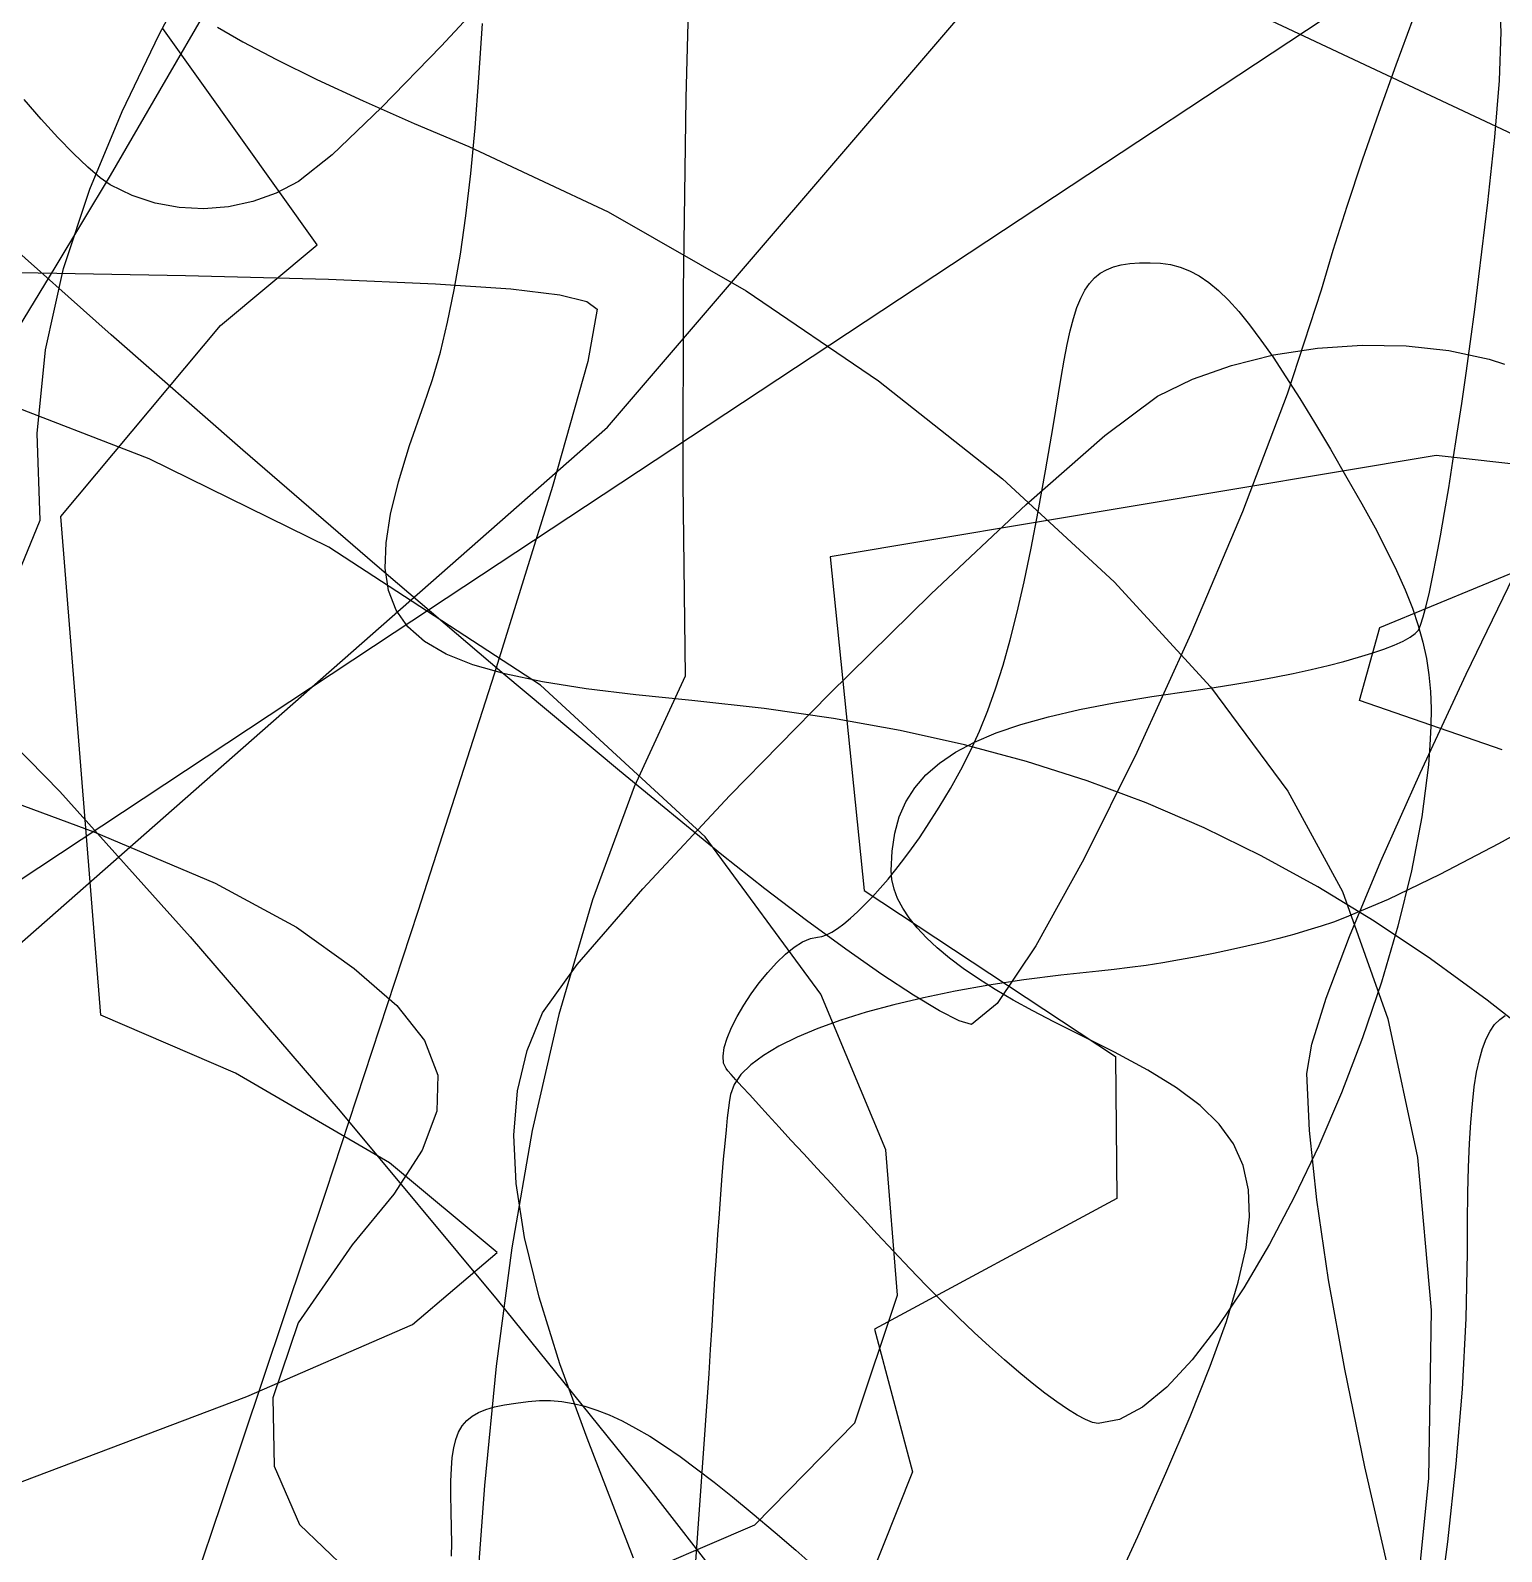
# Model space of a CAD drawing. Extents: x -75 to 75, y -75 to 75.
# Drawn here: x 42.37 to 56.74, y -26.69 to -11.84 of the extents above; entities that cross this region are included whole.
import ezdxf

# ---------------------------------------------------------------- set-up
doc = ezdxf.new("R2010")
doc.units = 0
for name, color, linetype in [('butterfly', 7, 'CONTINUOUS'), ('crown', 7, 'CONTINUOUS'), ('darth', 7, 'CONTINUOUS'), ('heart', 7, 'CONTINUOUS'), ('hellokitty', 7, 'CONTINUOUS'), ('ironman', 7, 'CONTINUOUS'), ('jackskellington', 7, 'CONTINUOUS'), ('mushroom', 7, 'CONTINUOUS'), ('nes', 7, 'CONTINUOUS'), ('stormtrooper', 7, 'CONTINUOUS'), ('thundercats', 7, 'CONTINUOUS'), ('wolf', 7, 'CONTINUOUS')]:
    doc.layers.add(name, color=color, linetype=linetype)

msp = doc.modelspace()

# ---------------------------------------------------------------- linework, layer by layer
at = {"layer": 'butterfly', "color": 7}
for p, q in [((44.19488, -11.802753), (44.442911, -11.948355)), ((44.442911, -11.948355), (44.769919, -12.120965)), ((44.769919, -12.120965), (45.164956, -12.315029)), ((45.164956, -12.315029), (45.617074, -12.524988)), ((45.617074, -12.524988), (46.115326, -12.74528)), ((46.115326, -12.74528), (46.648759, -12.970346)), ((46.648759, -12.970346), (48.011407, -13.607979)), ((48.011407, -13.607979), (49.356803, -14.38067)), ((49.356803, -14.38067), (50.651297, -15.259719)), ((50.651297, -15.259719), (51.86124, -16.216449)), ((43.528773, -16.022185), (41.710226, -15.318813)), ((45.28334, -16.882976), (43.528773, -16.022185)), ((51.86124, -16.216449), (52.952989, -17.222168)), ((47.348702, -18.230652), (45.28334, -16.882976)), ((52.952989, -17.222168), (53.892896, -18.24819)), ((48.956496, -19.712525), (47.348702, -18.230652)), ((53.892896, -18.24819), (54.64731, -19.265821)), ((41.506431, -19.117527), (42.986079, -19.662851)), ((54.64731, -19.265821), (55.182587, -20.246377)), ((42.986079, -19.662851), (44.170755, -20.165105)), ((50.087014, -21.251401), (48.956496, -19.712525)), ((44.170755, -20.165105), (44.967491, -20.594803)), ((55.182587, -20.246377), (55.625458, -21.489774)), ((44.967491, -20.594803), (45.530956, -20.997616)), ((45.530956, -20.997616), (45.946675, -21.361239)), ((45.946675, -21.361239), (46.217699, -21.70314)), ((50.720554, -22.770078), (50.087014, -21.251401)), ((55.625458, -21.489774), (55.913884, -22.845835)), ((46.217699, -21.70314), (46.347075, -22.040794)), ((46.347075, -22.040794), (46.337847, -22.39168)), ((46.337847, -22.39168), (46.193078, -22.773273)), ((46.193078, -22.773273), (45.915814, -23.203044)), ((50.837417, -24.191361), (50.720554, -22.770078)), ((55.913884, -22.845835), (56.046599, -24.335842)), ((45.915814, -23.203044), (45.509101, -23.698477)), ((45.509101, -23.698477), (44.98178, -24.460841)), ((50.417897, -25.438055), (50.837417, -24.191361)), ((56.046599, -24.335842), (56.022299, -25.981067)), ((44.98178, -24.460841), (44.735866, -25.192042)), ((44.735866, -25.192042), (44.748509, -25.859478)), ((49.442283, -26.432959), (50.417897, -25.438055)), ((44.748509, -25.859478), (44.996887, -26.430537)), ((56.022299, -25.981067), (55.839772, -27.802795)), ((44.996887, -26.430537), (45.458154, -26.872613)), ((47.890876, -27.098876), (49.442283, -26.432959))]:
    msp.add_line(p, q, dxfattribs=at)
at = {"layer": 'crown', "color": 7}
for p, q in [((42.084794, -14.196029), (43.881342, -14.228183)), ((43.881342, -14.228183), (45.278528, -14.266113)), ((45.278528, -14.266113), (46.322841, -14.310275)), ((46.322841, -14.310275), (47.06079, -14.361126)), ((47.06079, -14.361126), (47.53886, -14.41912)), ((47.53886, -14.41912), (47.803554, -14.484714)), ((47.803554, -14.484714), (47.90136, -14.558363)), ((47.90136, -14.558363), (47.810872, -15.07065)), ((47.810872, -15.07065), (47.466067, -16.289339)), ((47.466067, -16.289339), (46.901512, -18.113906)), ((46.901512, -18.113906), (46.15178, -20.443822)), ((46.15178, -20.443822), (45.251432, -23.178553)), ((45.251432, -23.178553), (44.235037, -26.217578)), ((44.235037, -26.217578), (43.137159, -29.460359))]:
    msp.add_line(p, q, dxfattribs=at)
at = {"layer": 'darth', "color": 7}
for p, q in [((55.869177, -11.726901), (55.702829, -12.17422)), ((55.702829, -12.17422), (55.536651, -12.637742)), ((55.536651, -12.637742), (55.375604, -13.10338)), ((55.375604, -13.10338), (55.224649, -13.55705)), ((55.224649, -13.55705), (55.08875, -13.984656)), ((43.156437, -14.808282), (41.923662, -13.713042)), ((55.08875, -13.984656), (54.972867, -14.372116)), ((54.972867, -14.372116), (54.641174, -15.390436)), ((44.442002, -15.934684), (43.156437, -14.808282)), ((54.641174, -15.390436), (54.204726, -16.537037)), ((45.730758, -17.049075), (44.442002, -15.934684)), ((54.204726, -16.537037), (53.702308, -17.730419)), ((46.973115, -18.108289), (45.730758, -17.049075)), ((56.390342, -18.125595), (56.90336, -17.063633)), ((53.702308, -17.730419), (53.172704, -18.889097)), ((48.11947, -19.069149), (46.973115, -18.108289)), ((55.939952, -19.0927), (56.390342, -18.125595)), ((41.692923, -18.289707), (42.653814, -19.27142)), ((53.172704, -18.889097), (52.6547, -19.931572)), ((49.120227, -19.888485), (48.11947, -19.069149)), ((55.558128, -19.951198), (55.939952, -19.0927)), ((42.653814, -19.27142), (43.927604, -20.689316)), ((49.540219, -20.220579), (49.120227, -19.888485)), ((52.6547, -19.931572), (52.187083, -20.776353)), ((55.250814, -20.687346), (55.558128, -19.951198)), ((49.947291, -20.53062), (49.540219, -20.220579)), ((50.331429, -20.811806), (49.947291, -20.53062)), ((43.927604, -20.689316), (45.391999, -22.394198)), ((52.187083, -20.776353), (51.808637, -21.341946)), ((55.023949, -21.287399), (55.250814, -20.687346)), ((50.682635, -21.057337), (50.331429, -20.811806)), ((50.990909, -21.260412), (50.682635, -21.057337)), ((51.246253, -21.414224), (50.990909, -21.260412)), ((51.808637, -21.341946), (51.558148, -21.54686)), ((54.883473, -21.737611), (55.023949, -21.287399)), ((51.438663, -21.511974), (51.246253, -21.414224)), ((51.558148, -21.54686), (51.438663, -21.511974)), ((54.835329, -22.02423), (54.883473, -21.737611)), ((54.859572, -22.582849), (54.835329, -22.02423)), ((45.391999, -22.394198), (46.924711, -24.236875)), ((54.930658, -23.259017), (54.859572, -22.582849)), ((55.046124, -24.040025), (54.930658, -23.259017)), ((55.203499, -24.913167), (55.046124, -24.040025)), ((46.924711, -24.236875), (48.403445, -26.068147)), ((55.400327, -25.865734), (55.203499, -24.913167)), ((55.634134, -26.885025), (55.400327, -25.865734)), ((48.403445, -26.068147), (49.705915, -27.738826))]:
    msp.add_line(p, q, dxfattribs=at)
at = {"layer": 'heart', "color": 7}
for p, q in [((48.00425, -15.711836), (67.248278, 6.751275)), ((41.310292, -21.59442), (48.00425, -15.711836))]:
    msp.add_line(p, q, dxfattribs=at)
at = {"layer": 'hellokitty', "color": 7}
for p, q in [((56.731061, -11.849698), (56.714184, -11.448096)), ((56.7152, -12.324924), (56.731061, -11.849698)), ((56.670931, -12.878511), (56.7152, -12.324924)), ((56.602571, -13.515199), (56.670931, -12.878511)), ((56.514455, -14.239723), (56.602571, -13.515199)), ((56.473412, -14.560496), (56.514455, -14.239723)), ((56.431499, -14.875547), (56.473412, -14.560496)), ((56.389022, -15.183098), (56.431499, -14.875547)), ((56.346276, -15.481387), (56.389022, -15.183098)), ((56.303573, -15.768636), (56.346276, -15.481387)), ((56.261212, -16.04308), (56.303573, -15.768636)), ((56.219496, -16.302942), (56.261212, -16.04308)), ((56.178732, -16.546457), (56.219496, -16.302942)), ((56.139215, -16.771851), (56.178732, -16.546457)), ((56.101257, -16.977357), (56.139215, -16.771851)), ((56.065158, -17.1612), (56.101257, -16.977357)), ((56.031217, -17.321609), (56.065158, -17.1612)), ((55.999744, -17.456816), (56.031217, -17.321609)), ((55.971036, -17.565051), (55.999744, -17.456816)), ((55.923143, -17.693513), (55.945411, -17.644539)), ((55.945411, -17.644539), (55.971036, -17.565051)), ((55.688329, -17.839442), (55.774017, -17.800896)), ((55.774017, -17.800896), (55.842464, -17.763524)), ((55.842464, -17.763524), (55.89255, -17.727628)), ((55.89255, -17.727628), (55.923143, -17.693513)), ((55.195744, -17.999318), (55.339113, -17.959101)), ((55.339113, -17.959101), (55.46975, -17.918848)), ((55.46975, -17.918848), (55.586534, -17.87886)), ((55.586534, -17.87886), (55.688329, -17.839442)), ((54.517488, -18.153781), (54.700514, -18.116731)), ((54.700514, -18.116731), (54.875317, -18.078436)), ((54.875317, -18.078436), (55.040767, -18.039196)), ((55.040767, -18.039196), (55.195744, -17.999318)), ((53.725665, -18.283473), (53.930324, -18.25443)), ((53.930324, -18.25443), (54.131264, -18.222934)), ((54.131264, -18.222934), (54.32736, -18.189281)), ((54.32736, -18.189281), (54.517488, -18.153781)), ((52.615208, -18.469144), (52.950847, -18.403418)), ((52.950847, -18.403418), (53.320577, -18.34178)), ((53.320577, -18.34178), (53.725665, -18.283473)), ((52.041098, -18.615897), (52.312381, -18.53972)), ((52.312381, -18.53972), (52.615208, -18.469144)), ((51.58806, -18.788103), (51.80008, -18.698441)), ((51.80008, -18.698441), (52.041098, -18.615897)), ((51.403761, -18.885645), (51.58806, -18.788103)), ((51.113241, -19.107401), (51.245914, -18.991826)), ((51.245914, -18.991826), (51.403761, -18.885645)), ((51.004476, -19.233128), (51.113241, -19.107401)), ((50.918339, -19.369766), (51.004476, -19.233128)), ((50.853557, -19.518074), (50.918339, -19.369766)), ((50.808862, -19.678808), (50.853557, -19.518074)), ((50.782982, -19.852727), (50.808862, -19.678808)), ((50.774628, -20.040589), (50.782982, -19.852727)), ((50.781627, -20.131351), (50.774628, -20.040589)), ((50.802653, -20.223161), (50.781627, -20.131351)), ((50.837742, -20.31604), (50.802653, -20.223161)), ((50.88691, -20.410015), (50.837742, -20.31604)), ((50.950179, -20.505098), (50.88691, -20.410015)), ((51.02757, -20.601313), (50.950179, -20.505098)), ((51.119111, -20.698683), (51.02757, -20.601313)), ((51.224823, -20.797229), (51.119111, -20.698683)), ((51.344734, -20.896967), (51.224823, -20.797229)), ((51.478863, -20.997923), (51.344734, -20.896967)), ((51.627233, -21.100116), (51.478863, -20.997923)), ((51.789872, -21.203564), (51.627233, -21.100116)), ((51.9668, -21.308294), (51.789872, -21.203564)), ((52.158042, -21.414322), (51.9668, -21.308294)), ((52.363624, -21.521668), (52.158042, -21.414322)), ((52.583565, -21.630358), (52.363624, -21.521668)), ((52.956567, -21.815253), (52.583565, -21.630358)), ((53.281732, -21.991106), (52.956567, -21.815253)), ((53.559724, -22.163357), (53.281732, -21.991106)), ((53.791208, -22.337443), (53.559724, -22.163357)), ((53.976837, -22.518796), (53.791208, -22.337443)), ((54.117282, -22.712852), (53.976837, -22.518796)), ((54.213196, -22.925052), (54.117282, -22.712852)), ((54.265243, -23.160829), (54.213196, -22.925052)), ((54.274077, -23.425618), (54.265243, -23.160829)), ((54.240376, -23.724859), (54.274077, -23.425618)), ((54.164792, -24.063983), (54.240376, -23.724859)), ((54.047988, -24.448429), (54.164792, -24.063983)), ((53.890624, -24.883635), (54.047988, -24.448429)), ((53.693359, -25.375035), (53.890624, -24.883635)), ((53.45686, -25.928063), (53.693359, -25.375035)), ((53.181783, -26.548159), (53.45686, -25.928063)), ((52.946839, -27.05847), (53.181783, -26.548159))]:
    msp.add_line(p, q, dxfattribs=at)
at = {"layer": 'ironman', "color": 7}
for p, q in [((48.817042, -10.612241), (48.769535, -12.494429)), ((43.626188, -11.877269), (44.013797, -11.135346)), ((43.265163, -12.626213), (43.626188, -11.877269)), ((42.948008, -13.386268), (43.265163, -12.626213)), ((48.769535, -12.494429), (48.741849, -14.376821)), ((42.69199, -14.161533), (42.948008, -13.386268)), ((42.514385, -14.956107), (42.69199, -14.161533)), ((48.741849, -14.376821), (48.73835, -16.259429)), ((42.432472, -15.774083), (42.514385, -14.956107)), ((42.463522, -16.619561), (42.432472, -15.774083)), ((48.73835, -16.259429), (48.763411, -18.142272)), ((41.783533, -18.272667), (42.463522, -16.619561)), ((48.763411, -18.142272), (48.264564, -19.22594)), ((48.264564, -19.22594), (47.856191, -20.328371)), ((47.856191, -20.328371), (47.527746, -21.447472)), ((47.527746, -21.447472), (47.268694, -22.581159)), ((47.268694, -22.581159), (47.068483, -23.727339)), ((47.068483, -23.727339), (46.916577, -24.883926)), ((46.916577, -24.883926), (46.802427, -26.048826)), ((46.802427, -26.048826), (46.715497, -27.219952))]:
    msp.add_line(p, q, dxfattribs=at)
at = {"layer": 'jackskellington', "color": 7}
for p, q in [((47.004859, -11.313899), (46.378741, -11.990251)), ((46.378741, -11.990251), (45.796228, -12.589978)), ((42.471515, -12.703251), (42.305083, -12.512065)), ((45.796228, -12.589978), (45.313199, -13.051446)), ((42.633951, -12.880221), (42.471515, -12.703251)), ((42.787604, -13.037902), (42.633951, -12.880221)), ((42.927676, -13.171221), (42.787604, -13.037902)), ((45.313199, -13.051446), (44.985539, -13.313015)), ((43.049379, -13.275101), (42.927676, -13.171221)), ((43.147917, -13.344471), (43.049379, -13.275101)), ((43.36032, -13.449447), (43.147917, -13.344471)), ((44.985539, -13.313015), (44.768567, -13.425337)), ((43.586248, -13.52316), (43.36032, -13.449447)), ((44.53938, -13.506837), (44.302262, -13.557442)), ((44.768567, -13.425337), (44.53938, -13.506837)), ((43.821406, -13.565683), (43.586248, -13.52316)), ((44.061507, -13.577085), (43.821406, -13.565683)), ((44.302262, -13.557442), (44.061507, -13.577085)), ((54.098066, -15.10735), (54.508521, -15.006035)), ((54.508521, -15.006035), (54.937036, -14.939507)), ((54.937036, -14.939507), (55.372711, -14.908984)), ((55.372711, -14.908984), (55.804647, -14.915701)), ((55.804647, -14.915701), (56.221946, -14.960871)), ((56.221946, -14.960871), (56.613713, -15.045718)), ((53.716566, -15.242227), (54.098066, -15.10735)), ((56.613713, -15.045718), (56.765749, -15.094752)), ((53.374919, -15.409438), (53.716566, -15.242227)), ((52.859706, -15.792202), (53.374919, -15.409438)), ((52.091982, -16.466591), (52.859706, -15.792202)), ((51.164363, -17.339691), (52.091982, -16.466591)), ((50.169473, -18.318587), (51.164363, -17.339691)), ((49.199935, -19.310358), (50.169473, -18.318587)), ((48.348367, -20.222097), (49.199935, -19.310358)), ((47.707392, -20.960884), (48.348367, -20.222097)), ((47.369631, -21.433801), (47.707392, -20.960884)), ((47.219085, -21.80084), (47.369631, -21.433801)), ((47.125461, -22.195759), (47.219085, -21.80084)), ((47.089571, -22.626331), (47.125461, -22.195759)), ((47.112233, -23.100332), (47.089571, -22.626331)), ((47.194261, -23.625536), (47.112233, -23.100332)), ((47.33647, -24.209716), (47.194261, -23.625536)), ((47.53967, -24.860648), (47.33647, -24.209716)), ((47.804682, -25.586103), (47.53967, -24.860648)), ((48.258016, -26.75822), (47.804682, -25.586103))]:
    msp.add_line(p, q, dxfattribs=at)
at = {"layer": 'mushroom', "color": 7}
for p, q in [((57.33597, -19.434912), (56.7053, -19.781458)), ((56.7053, -19.781458), (56.131914, -20.080247)), ((56.131914, -20.080247), (55.627363, -20.323979)), ((55.627363, -20.323979), (55.203192, -20.505361)), ((55.203192, -20.505361), (55.09437, -20.545521)), ((54.844281, -20.626245), (54.705473, -20.666273)), ((54.974323, -20.585907), (54.844281, -20.626245)), ((55.09437, -20.545521), (54.974323, -20.585907)), ((54.248756, -20.781826), (54.087186, -20.817944)), ((54.406481, -20.74433), (54.248756, -20.781826)), ((54.559129, -20.705724), (54.406481, -20.74433)), ((54.705473, -20.666273), (54.559129, -20.705724)), ((53.427057, -20.94331), (53.264712, -20.968541)), ((53.591706, -20.91537), (53.427057, -20.94331)), ((53.757429, -20.884983), (53.591706, -20.91537)), ((53.923001, -20.852418), (53.757429, -20.884983)), ((54.087186, -20.817944), (53.923001, -20.852418)), ((52.430138, -21.064655), (52.070889, -21.110609)), ((52.803814, -21.025296), (52.430138, -21.064655)), ((52.95186, -21.009802), (52.803814, -21.025296)), ((53.105905, -20.99078), (52.95186, -21.009802)), ((53.264712, -20.968541), (53.105905, -20.99078)), ((51.400315, -21.220757), (51.091298, -21.284176)), ((51.72723, -21.162772), (51.400315, -21.220757)), ((52.070889, -21.110609), (51.72723, -21.162772)), ((50.801341, -21.352643), (50.531595, -21.425769)), ((51.091298, -21.284176), (50.801341, -21.352643)), ((50.283223, -21.503172), (50.057377, -21.584457)), ((50.531595, -21.425769), (50.283223, -21.503172)), ((49.855216, -21.669242), (49.677896, -21.75714)), ((50.057377, -21.584457), (49.855216, -21.669242)), ((49.677896, -21.75714), (49.526574, -21.847762)), ((49.402407, -21.94072), (49.306553, -22.035629)), ((49.526574, -21.847762), (49.402407, -21.94072)), ((49.240166, -22.132101), (49.204403, -22.22975)), ((49.306553, -22.035629), (49.240166, -22.132101)), ((49.194977, -22.284735), (49.184563, -22.361632)), ((49.204403, -22.22975), (49.194977, -22.284735)), ((49.184563, -22.361632), (49.173246, -22.459044)), ((49.161167, -22.575576), (49.14841, -22.709827)), ((49.173246, -22.459044), (49.161167, -22.575576)), ((49.14841, -22.709827), (49.135117, -22.860398)), ((49.135117, -22.860398), (49.121373, -23.025896)), ((49.121373, -23.025896), (49.107262, -23.204918)), ((49.107262, -23.204918), (49.092925, -23.396073)), ((49.092925, -23.396073), (49.078447, -23.597955)), ((49.078447, -23.597955), (49.063969, -23.80917)), ((49.063969, -23.80917), (49.049576, -24.028321)), ((49.049576, -24.028321), (49.03538, -24.254011)), ((49.03538, -24.254011), (49.021467, -24.484838)), ((49.021467, -24.484838), (49.007976, -24.719407)), ((49.007976, -24.719407), (48.994994, -24.956321)), ((48.994994, -24.956321), (48.726581, -28.668314))]:
    msp.add_line(p, q, dxfattribs=at)
at = {"layer": 'nes', "color": 7}
for p, q in [((56.481088, -10.745041), (51.707271, -13.898352)), ((51.707271, -13.898352), (45.921679, -17.721021)), ((45.921679, -17.721021), (39.333125, -22.075047))]:
    msp.add_line(p, q, dxfattribs=at)
at = {"layer": 'stormtrooper', "color": 7}
for p, q in [((44.139141, -11.54452), (43.629487, -12.422576)), ((43.629487, -12.422576), (43.146576, -13.251883)), ((43.146576, -13.251883), (42.607498, -14.152366)), ((53.021013, -14.126647), (53.105979, -14.113919)), ((53.105979, -14.113919), (53.200139, -14.106948)), ((53.200139, -14.106948), (53.304197, -14.104691)), ((53.304197, -14.104691), (53.40468, -14.109178)), ((53.40468, -14.109178), (53.501699, -14.123374)), ((42.607498, -14.152366), (42.022965, -15.107872)), ((52.709685, -14.308198), (52.759147, -14.253165)), ((52.759147, -14.253165), (52.81431, -14.208396)), ((52.81431, -14.208396), (52.875877, -14.172988)), ((52.875877, -14.172988), (52.944545, -14.146036)), ((52.944545, -14.146036), (53.021013, -14.126647)), ((53.501699, -14.123374), (53.596269, -14.148294)), ((53.596269, -14.148294), (53.689405, -14.185011)), ((53.689405, -14.185011), (53.782115, -14.234564)), ((53.782115, -14.234564), (53.875415, -14.298004)), ((52.625086, -14.452662), (52.665232, -14.374399)), ((52.665232, -14.374399), (52.709685, -14.308198)), ((53.875415, -14.298004), (53.970315, -14.37638)), ((53.970315, -14.37638), (54.067829, -14.470738)), ((52.554917, -14.648998), (52.588547, -14.543896)), ((52.588547, -14.543896), (52.625086, -14.452662)), ((54.067829, -14.470738), (54.168969, -14.582129)), ((52.5235, -14.768872), (52.554917, -14.648998)), ((54.168969, -14.582129), (54.274748, -14.711598)), ((52.493599, -14.904421), (52.5235, -14.768872)), ((54.274748, -14.711598), (54.386178, -14.860199)), ((52.46451, -15.056544), (52.493599, -14.904421)), ((54.386178, -14.860199), (54.504271, -15.02898)), ((52.435537, -15.226143), (52.46451, -15.056544)), ((54.504271, -15.02898), (54.630041, -15.218986)), ((52.356388, -15.703968), (52.435537, -15.226143)), ((54.630041, -15.218986), (54.764497, -15.431268)), ((54.764497, -15.431268), (54.908656, -15.666872)), ((52.281545, -16.13896), (52.356388, -15.703968)), ((54.908656, -15.666872), (55.063528, -15.926853)), ((55.063528, -15.926853), (55.225939, -16.205242)), ((52.21001, -16.534477), (52.281545, -16.13896)), ((55.225939, -16.205242), (55.371055, -16.460552)), ((55.371055, -16.460552), (55.499652, -16.695279)), ((52.140776, -16.893879), (52.21001, -16.534477)), ((55.499652, -16.695279), (55.612501, -16.911921)), ((52.072834, -17.220523), (52.140776, -16.893879)), ((55.612501, -16.911921), (55.710384, -17.112979)), ((52.005185, -17.51777), (52.072834, -17.220523)), ((55.710384, -17.112979), (55.794075, -17.30095)), ((55.794075, -17.30095), (55.864348, -17.478333)), ((51.936822, -17.78898), (52.005185, -17.51777)), ((55.864348, -17.478333), (55.921978, -17.647626)), ((55.921978, -17.647626), (55.967746, -17.811327)), ((51.866744, -18.037511), (51.936822, -17.78898)), ((55.967746, -17.811327), (56.002422, -17.971934)), ((56.002422, -17.971934), (56.026778, -18.131948)), ((51.793939, -18.26672), (51.866744, -18.037511)), ((51.717408, -18.479968), (51.793939, -18.26672)), ((56.026778, -18.131948), (56.041595, -18.293865)), ((56.041595, -18.293865), (56.047663, -18.460184)), ((51.636145, -18.680613), (51.717408, -18.479968)), ((56.047663, -18.460184), (56.045687, -18.633403)), ((51.549145, -18.872017), (51.636145, -18.680613)), ((56.045687, -18.633403), (56.036543, -18.816024)), ((56.036543, -18.816024), (56.020964, -19.01054)), ((51.455405, -19.057535), (51.549145, -18.872017)), ((56.020964, -19.01054), (55.956443, -19.517191)), ((51.353918, -19.240525), (51.455405, -19.057535)), ((51.243682, -19.424351), (51.353918, -19.240525)), ((51.123689, -19.61237), (51.243682, -19.424351)), ((51.049767, -19.722417), (51.123689, -19.61237)), ((55.956443, -19.517191), (55.856259, -20.044557)), ((50.974244, -19.829379), (51.049767, -19.722417)), ((50.897669, -19.932704), (50.974244, -19.829379)), ((50.74355, -20.126212), (50.820588, -20.031831)), ((50.820588, -20.031831), (50.897669, -19.932704)), ((55.856259, -20.044557), (55.72414, -20.58521)), ((50.667102, -20.215293), (50.74355, -20.126212)), ((50.518164, -20.375335), (50.591791, -20.298517)), ((50.591791, -20.298517), (50.667102, -20.215293)), ((50.37816, -20.507525), (50.446773, -20.445188)), ((50.446773, -20.445188), (50.518164, -20.375335)), ((50.142473, -20.670622), (50.194487, -20.643895)), ((50.194487, -20.643895), (50.25147, -20.607432)), ((50.25147, -20.607432), (50.312879, -20.561791)), ((50.312879, -20.561791), (50.37816, -20.507525)), ((55.72414, -20.58521), (55.563812, -21.131716)), ((49.742042, -20.86067), (49.82718, -20.791294)), ((49.82718, -20.791294), (49.909081, -20.738349)), ((49.909081, -20.738349), (49.98584, -20.704573)), ((49.98584, -20.704573), (50.055551, -20.692691)), ((50.055551, -20.692691), (50.09598, -20.687075)), ((50.09598, -20.687075), (50.142473, -20.670622)), ((49.569678, -21.03775), (49.655572, -20.943737)), ((49.655572, -20.943737), (49.742042, -20.86067)), ((49.486264, -21.13998), (49.569678, -21.03775)), ((49.334507, -21.358109), (49.407239, -21.247679)), ((49.407239, -21.247679), (49.486264, -21.13998)), ((55.563812, -21.131716), (55.378999, -21.676654)), ((49.269972, -21.468532), (49.334507, -21.358109)), ((49.215545, -21.576208), (49.269972, -21.468532)), ((56.668331, -21.547379), (56.717647, -21.496813)), ((56.717647, -21.496813), (56.772152, -21.4577)), ((49.144626, -21.772364), (49.173127, -21.6784)), ((49.173127, -21.6784), (49.215545, -21.576208)), ((55.378999, -21.676654), (55.173426, -22.212591)), ((56.549406, -21.779428), (56.584424, -21.687528)), ((56.584424, -21.687528), (56.623994, -21.610566)), ((56.623994, -21.610566), (56.668331, -21.547379)), ((49.131954, -21.855362), (49.144626, -21.772364)), ((56.518731, -21.887423), (56.549406, -21.779428)), ((49.137006, -21.924656), (49.131954, -21.855362)), ((49.1617, -21.977505), (49.137006, -21.924656)), ((49.179141, -21.99791), (49.1617, -21.977505)), ((56.492174, -22.012679), (56.518731, -21.887423)), ((49.211797, -22.034717), (49.179141, -21.99791)), ((49.258824, -22.08701), (49.211797, -22.034717)), ((49.31938, -22.153877), (49.258824, -22.08701)), ((56.46954, -22.156352), (56.492174, -22.012679)), ((49.392628, -22.234401), (49.31938, -22.153877)), ((49.47773, -22.327667), (49.392628, -22.234401)), ((55.173426, -22.212591), (54.950817, -22.732097)), ((56.450631, -22.319604), (56.46954, -22.156352)), ((49.573846, -22.432764), (49.47773, -22.327667)), ((49.680142, -22.548777), (49.573846, -22.432764)), ((56.435193, -22.503593), (56.450631, -22.319604)), ((49.795774, -22.674792), (49.680142, -22.548777)), ((56.423058, -22.709482), (56.435193, -22.503593)), ((49.919913, -22.809894), (49.795774, -22.674792)), ((54.950817, -22.732097), (54.714896, -23.22775)), ((56.41397, -22.938432), (56.423058, -22.709482)), ((50.05171, -22.95317), (49.919913, -22.809894)), ((50.190335, -23.103707), (50.05171, -22.95317)), ((56.407733, -23.1916), (56.41397, -22.938432)), ((50.334946, -23.260589), (50.190335, -23.103707)), ((50.484707, -23.422904), (50.334946, -23.260589)), ((54.714896, -23.22775), (54.469394, -23.692118)), ((56.404149, -23.470148), (56.407733, -23.1916)), ((50.638781, -23.589736), (50.484707, -23.422904)), ((56.40302, -23.775235), (56.404149, -23.470148)), ((50.796325, -23.760173), (50.638781, -23.589736)), ((50.955677, -23.929919), (50.796325, -23.760173)), ((54.469394, -23.692118), (54.21803, -24.117774)), ((56.390348, -24.419537), (56.40302, -23.775235)), ((51.115299, -24.09523), (50.955677, -23.929919)), ((51.27408, -24.25507), (51.115299, -24.09523)), ((54.21803, -24.117774), (53.96453, -24.49729)), ((51.430992, -24.408579), (51.27408, -24.25507)), ((51.585018, -24.554891), (51.430992, -24.408579)), ((53.96453, -24.49729), (53.712621, -24.823234)), ((56.35325, -25.109545), (56.390348, -24.419537)), ((51.735126, -24.693143), (51.585018, -24.554891)), ((51.880296, -24.822477), (51.735126, -24.693143)), ((52.019502, -24.94203), (51.880296, -24.822477)), ((52.151715, -25.050933), (52.019502, -24.94203)), ((53.712621, -24.823234), (53.466029, -25.088181)), ((52.275915, -25.148331), (52.151715, -25.050933)), ((53.466029, -25.088181), (53.228477, -25.284701)), ((56.293069, -25.838475), (56.35325, -25.109545)), ((46.99788, -25.261937), (47.107148, -25.244411)), ((47.107148, -25.244411), (47.229945, -25.22886)), ((47.229945, -25.22886), (47.338838, -25.220422)), ((47.338838, -25.220422), (47.447835, -25.220382)), ((47.447835, -25.220382), (47.557713, -25.229131)), ((47.557713, -25.229131), (47.669236, -25.247081)), ((47.669236, -25.247081), (47.78318, -25.274597)), ((52.391073, -25.233356), (52.275915, -25.148331)), ((52.496167, -25.305151), (52.391073, -25.233356)), ((46.628741, -25.415717), (46.681393, -25.372658)), ((46.681393, -25.372658), (46.743897, -25.336799)), ((46.743897, -25.336799), (46.816989, -25.307092)), ((46.816989, -25.307092), (46.901405, -25.282483)), ((46.901405, -25.282483), (46.99788, -25.261937)), ((47.78318, -25.274597), (47.900319, -25.312051)), ((47.900319, -25.312051), (48.021423, -25.35984)), ((48.021423, -25.35984), (48.147264, -25.418347)), ((52.590169, -25.362845), (52.496167, -25.305151)), ((52.672059, -25.405585), (52.590169, -25.362845)), ((52.740808, -25.432509), (52.672059, -25.405585)), ((53.00369, -25.405368), (52.795393, -25.442754)), ((53.228477, -25.284701), (53.00369, -25.405368)), ((46.522575, -25.598521), (46.550064, -25.527601)), ((46.550064, -25.527601), (46.585211, -25.467014)), ((46.585211, -25.467014), (46.628741, -25.415717)), ((48.147264, -25.418347), (48.278615, -25.48796)), ((48.278615, -25.48796), (48.416247, -25.569062)), ((52.795393, -25.442754), (52.740808, -25.432509)), ((46.487608, -25.775536), (46.502001, -25.680817)), ((46.502001, -25.680817), (46.522575, -25.598521)), ((48.416247, -25.569062), (48.560931, -25.662038)), ((48.560931, -25.662038), (48.713441, -25.767273)), ((46.478633, -25.88372), (46.487608, -25.775536)), ((48.713441, -25.767273), (48.87455, -25.885151)), ((56.211145, -26.599549), (56.293069, -25.838475)), ((46.474372, -26.006419), (46.478633, -25.88372)), ((48.87455, -25.885151), (49.045027, -26.016054)), ((46.474098, -26.144672), (46.474372, -26.006419)), ((46.477061, -26.29953), (46.474098, -26.144672)), ((49.045027, -26.016054), (49.225643, -26.160374)), ((46.480815, -26.466128), (46.477061, -26.29953)), ((49.225643, -26.160374), (49.417176, -26.318489)), ((49.417176, -26.318489), (49.64242, -26.508496)), ((46.481944, -26.612746), (46.480815, -26.466128)), ((49.64242, -26.508496), (49.842251, -26.680815)), ((46.47898, -26.740652), (46.481944, -26.612746)), ((49.842251, -26.680815), (50.018041, -26.837725)), ((56.108826, -27.385989), (56.211145, -26.599549))]:
    msp.add_line(p, q, dxfattribs=at)
at = {"layer": 'thundercats', "color": 7}
for p, q in [((46.748629, -12.299069), (46.781649, -11.769327)), ((46.71086, -12.786529), (46.748629, -12.299069)), ((46.668106, -13.234458), (46.71086, -12.786529)), ((46.620125, -13.645617), (46.668106, -13.234458)), ((46.566684, -14.022761), (46.620125, -13.645617)), ((46.507544, -14.368647), (46.566684, -14.022761)), ((46.442469, -14.686032), (46.507544, -14.368647)), ((46.371219, -14.977669), (46.442469, -14.686032)), ((46.29356, -15.246319), (46.371219, -14.977669)), ((46.209252, -15.494737), (46.29356, -15.246319)), ((46.070576, -15.889865), (46.209252, -15.494737)), ((45.961359, -16.244406), (46.070576, -15.889865)), ((45.883926, -16.560921), (45.961359, -16.244406)), ((45.840602, -16.841978), (45.883926, -16.560921)), ((45.833716, -17.090139), (45.840602, -16.841978)), ((45.865587, -17.307969), (45.833716, -17.090139)), ((45.938544, -17.498032), (45.865587, -17.307969)), ((46.054916, -17.662895), (45.938544, -17.498032)), ((46.217024, -17.805121), (46.054916, -17.662895)), ((46.427192, -17.927272), (46.217024, -17.805121)), ((46.687751, -18.031914), (46.427192, -17.927272)), ((47.001026, -18.121616), (46.687751, -18.031914)), ((47.369338, -18.198936), (47.001026, -18.121616)), ((47.795016, -18.266444), (47.369338, -18.198936)), ((48.280385, -18.326701), (47.795016, -18.266444)), ((48.827772, -18.382274), (48.280385, -18.326701)), ((49.533327, -18.459038), (48.827772, -18.382274)), ((50.210116, -18.555592), (49.533327, -18.459038)), ((50.861064, -18.673281), (50.210116, -18.555592)), ((51.489105, -18.813455), (50.861064, -18.673281)), ((52.097172, -18.97746), (51.489105, -18.813455)), ((52.688194, -19.166642), (52.097172, -18.97746)), ((53.265104, -19.382351), (52.688194, -19.166642)), ((53.830832, -19.625937), (53.265104, -19.382351)), ((54.388312, -19.898741), (53.830832, -19.625937)), ((54.940471, -20.202116), (54.388312, -19.898741)), ((55.490245, -20.53741), (54.940471, -20.202116)), ((56.040562, -20.905967), (55.490245, -20.53741)), ((56.594355, -21.309135), (56.040562, -20.905967)), ((57.154552, -21.748267), (56.594355, -21.309135))]:
    msp.add_line(p, q, dxfattribs=at)
at = {"layer": 'wolf', "color": 7}
for p, q in [((50.992848, -10.093805), (58.856389, -13.797785)), ((45.166785, -13.931544), (43.65945, -11.816272)), ((44.225015, -14.717471), (45.166785, -13.931544)), ((42.663652, -16.58289), (44.225015, -14.717471)), ((56.095508, -15.987302), (50.177246, -16.97677)), ((57.678724, -16.166383), (56.095508, -15.987302)), ((55.545406, -17.667616), (58.803633, -16.322094)), ((43.05565, -21.454488), (42.663652, -16.58289)), ((50.177246, -16.97677), (50.510005, -20.236482)), ((55.349323, -18.381605), (55.545406, -17.667616)), ((56.74051, -18.863426), (55.349323, -18.381605)), ((50.510005, -20.236482), (52.965979, -21.857329)), ((44.37135, -22.022864), (43.05565, -21.454488)), ((52.965979, -21.857329), (52.979582, -23.247412)), ((45.874821, -22.89867), (44.37135, -22.022864)), ((46.927381, -23.772741), (45.874821, -22.89867)), ((52.979582, -23.247412), (50.611323, -24.523793)), ((46.099092, -24.47577), (46.927381, -23.772741)), ((44.481925, -25.1788), (46.099092, -24.47577)), ((50.611323, -24.523793), (50.981613, -25.916814)), ((41.778504, -26.200458), (44.481925, -25.1788)), ((50.981613, -25.916814), (50.09951, -28.126061))]:
    msp.add_line(p, q, dxfattribs=at)

doc.saveas('drawing.dxf')
